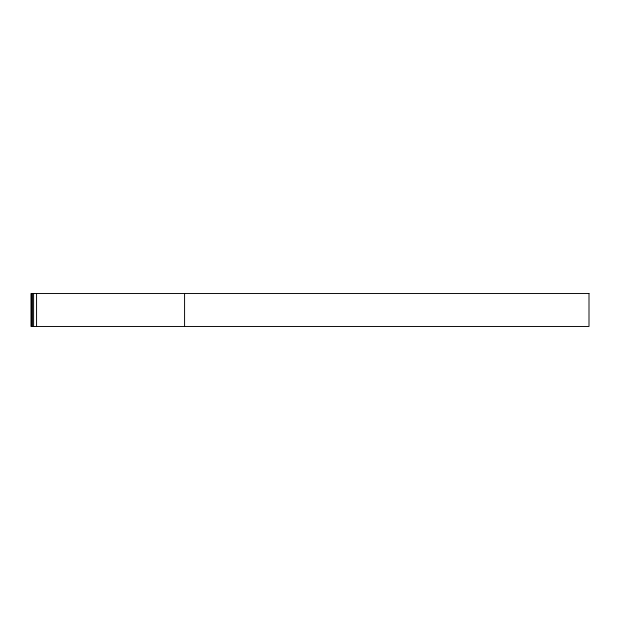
<?xml version="1.0" encoding="UTF-8"?>
<svg xmlns="http://www.w3.org/2000/svg" width="620" height="620" viewBox="0 0 620 620"><rect width="100%" height="100%" fill="white"/><g stroke="black" fill="none" stroke-linecap="round" stroke-linejoin="round"><path stroke-width="0.93" d="M184.582 293.539L184.582 326.461M36.572 293.539L36.572 326.461M33.596 293.539L33.596 326.461M32.426 293.539L32.426 326.461M31.55 293.539L31.55 326.461M589 293.539L31 293.539L31 326.461L589 326.461L589 293.539"/></g></svg>
